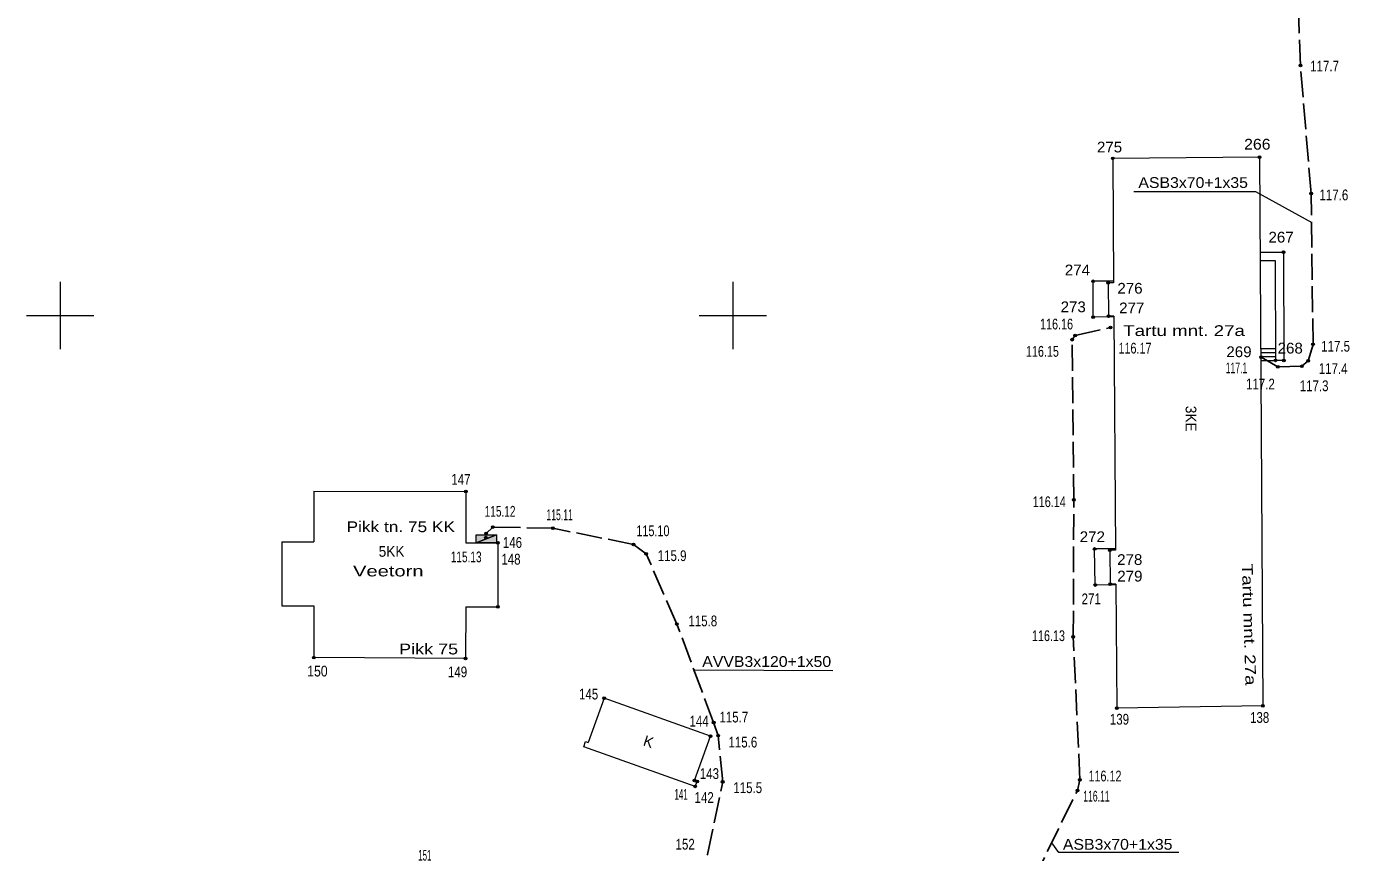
# Model space of a CAD drawing. Extents: x 641497 to 641817, y 6456998 to 6457475.
# Drawn here: x 641547.5 to 641645.8, y 6457310.1 to 6457371.5 of the extents above; entities that cross this region are included whole.
import ezdxf
from ezdxf.enums import TextEntityAlignment as Align

# ---------------------------------------------------------------- set-up
doc = ezdxf.new("R2010")
doc.units = 0
doc.header["$LTSCALE"] = 0.32
doc.header["$PDMODE"] = 32
doc.header["$PDSIZE"] = 0.16
doc.linetypes.add('LONG_DASHED', pattern=[7.5, 6, -1.5])
for name, color, linetype, lineweight in [('1', 7, 'Continuous', 13), ('2', 7, 'Continuous', 13), ('21', 7, 'Continuous', 13), ('27', 7, 'Continuous', 13), ('49', 7, 'Continuous', 13), ('54', 7, 'Continuous', 13), ('57', 7, 'Continuous', 13), ('61', 7, 'Continuous', 13)]:
    doc.layers.add(name, color=color, linetype=linetype, lineweight=lineweight)
doc.layers.add('62', color=7, linetype='Continuous')

msp = doc.modelspace()

# ---------------------------------------------------------------- hatches: boundary and pattern name
at = {"layer": '27'}
for points in [[(641580.93, 6457333.09), (641580.93, 6457333.69), (641582.43, 6457333.69)], [(641580.93, 6457333.09), (641582.43, 6457333.69), (641582.43, 6457333.09)]]:
    msp.add_hatch(color=256, dxfattribs=at).paths.add_polyline_path(points)
at = {"layer": '54'}
for points in [[(641642.29, 6457368.58, 1), (641642.09, 6457368.58, 1)], [(641628.34, 6457361.68, 1), (641628.14, 6457361.68, 1)], [(641639.26, 6457361.76, 1), (641639.06, 6457361.76, 1)], [(641643.09, 6457359.06, 1), (641642.89, 6457359.06, 1)], [(641641.03, 6457354.71, 1), (641640.83, 6457354.71, 1)], [(641626.88, 6457352.54, 1), (641626.68, 6457352.54, 1)], [(641628, 6457352.42, 1), (641627.8, 6457352.42, 1)], [(641626.88, 6457349.88, 1), (641626.68, 6457349.88, 1)], [(641628.04, 6457349.94, 1), (641627.84, 6457349.94, 1)], [(641628.17, 6457349.1, 1), (641627.97, 6457349.1, 1)], [(641625.32, 6457348.2, 1), (641625.12, 6457348.2, 1)], [(641625.54, 6457348.51, 1), (641625.34, 6457348.51, 1)], [(641643.23, 6457347.85, 1), (641643.03, 6457347.85, 1)], [(641639.38, 6457346.89, 1), (641639.18, 6457346.89, 1)], [(641640.45, 6457346.66, 1), (641640.25, 6457346.66, 1)], [(641641.07, 6457346.65, 1), (641640.87, 6457346.65, 1)], [(641642.88, 6457346.62, 1), (641642.68, 6457346.62, 1)], [(641640.62, 6457346.18, 1), (641640.42, 6457346.18, 1)], [(641642.39, 6457346.22, 1), (641642.19, 6457346.22, 1)], [(641580.26, 6457336.91, 1), (641580.06, 6457336.91, 1)], [(641625.45, 6457336.29, 1), (641625.25, 6457336.29, 1)], [(641625.45, 6457336.29, 1), (641625.25, 6457336.29, 1)], [(641582.26, 6457334.27, 1), (641582.06, 6457334.27, 1)], [(641586.72, 6457334.18, 1), (641586.52, 6457334.18, 1)], [(641581.75, 6457333.48, 1), (641581.55, 6457333.48, 1)], [(641581.76, 6457333.8, 1), (641581.56, 6457333.8, 1)], [(641582.63, 6457333.1, 1), (641582.43, 6457333.1, 1)], [(641592.72, 6457332.98, 1), (641592.52, 6457332.98, 1)], [(641593.67, 6457332.27, 1), (641593.47, 6457332.27, 1)], [(641627, 6457332.64, 1), (641626.8, 6457332.64, 1)], [(641628.13, 6457332.54, 1), (641627.93, 6457332.54, 1)], [(641627.05, 6457329.96, 1), (641626.85, 6457329.96, 1)], [(641628.16, 6457330.02, 1), (641627.96, 6457330.02, 1)], [(641582.64, 6457328.34, 1), (641582.44, 6457328.34, 1)], [(641595.94, 6457327.06, 1), (641595.74, 6457327.06, 1)], [(641625.41, 6457326.11, 1), (641625.21, 6457326.11, 1)], [(641568.96, 6457324.56, 1), (641568.76, 6457324.56, 1)], [(641580.24, 6457324.5, 1), (641580.04, 6457324.5, 1)], [(641590.53, 6457321.55, 1), (641590.33, 6457321.55, 1)], [(641628.64, 6457320.8, 1), (641628.44, 6457320.8, 1)], [(641639.49, 6457320.98, 1), (641639.29, 6457320.98, 1)], [(641598.68, 6457319.73, 1), (641598.48, 6457319.73, 1)], [(641598.44, 6457318.73, 1), (641598.24, 6457318.73, 1)], [(641599.01, 6457318.76, 1), (641598.81, 6457318.76, 1)], [(641597.26, 6457315.43, 1), (641597.06, 6457315.43, 1)], [(641597.45, 6457315.36, 1), (641597.25, 6457315.36, 1)], [(641599.35, 6457315.32, 1), (641599.15, 6457315.32, 1)], [(641625.9, 6457315.48, 1), (641625.7, 6457315.48, 1)], [(641597.31, 6457314.99, 1), (641597.11, 6457314.99, 1)], [(641625.72, 6457314.69, 1), (641625.52, 6457314.69, 1)]]:
    msp.add_hatch(color=256, dxfattribs=at).paths.add_polyline_path(points)

# ---------------------------------------------------------------- linework, layer by layer
at = {"layer": '1'}
for p, q in [((641639.16, 6457361.76), (641639.39, 6457320.98)), ((641627.9, 6457352.42), (641627.94, 6457349.94)), ((641628.31, 6457352.42), (641627.9, 6457352.42)), ((641628.33, 6457349.94), (641627.94, 6457349.94)), ((641628.33, 6457349.94), (641628.46, 6457332.54)), ((641568.87, 6457336.93), (641568.86, 6457333.16)), ((641568.87, 6457336.93), (641580.16, 6457336.91)), ((641580.16, 6457336.91), (641580.15, 6457333.1)), ((641566.47, 6457333.16), (641566.48, 6457328.4)), ((641566.47, 6457333.16), (641568.86, 6457333.16)), ((641580.15, 6457333.1), (641582.53, 6457333.1)), ((641582.53, 6457333.1), (641582.54, 6457328.34)), ((641628.03, 6457332.54), (641628.06, 6457330.02)), ((641628.45, 6457332.54), (641628.03, 6457332.54)), ((641628.47, 6457330.02), (641628.06, 6457330.02)), ((641628.47, 6457330.02), (641628.54, 6457320.8)), ((641566.48, 6457328.4), (641568.87, 6457328.4)), ((641568.87, 6457328.4), (641568.86, 6457324.56)), ((641580.15, 6457328.34), (641580.14, 6457324.5)), ((641580.15, 6457328.34), (641582.54, 6457328.34)), ((641580.14, 6457324.5), (641568.86, 6457324.56)), ((641590.43, 6457321.55), (641589.25, 6457318.25)), ((641639.39, 6457320.98), (641628.54, 6457320.8)), ((641589.06, 6457318.32), (641589.25, 6457318.25))]:
    msp.add_line(p, q, dxfattribs=at)
for points in [[(641639.16, 6457361.76), (641628.24, 6457361.68), (641628.31, 6457352.42)], [(641597.21, 6457314.99), (641597.35, 6457315.36), (641597.16, 6457315.43), (641598.34, 6457318.73), (641590.43, 6457321.55)], [(641597.21, 6457314.99), (641588.92, 6457317.94), (641589.06, 6457318.32)]]:
    msp.add_lwpolyline(points, dxfattribs=at)
at = {"layer": '2'}
for p, q in [((641639.2, 6457354.7), (641640.93, 6457354.71)), ((641628.31, 6457352.55), (641626.78, 6457352.54)), ((641626.78, 6457349.88), (641626.78, 6457352.54)), ((641628.33, 6457349.89), (641626.78, 6457349.88)), ((641639.24, 6457347.54), (641640.34, 6457347.55)), ((641639.24, 6457347.24), (641640.34, 6457347.25)), ((641639.24, 6457346.94), (641640.34, 6457346.95)), ((641639.25, 6457346.65), (641640.35, 6457346.66)), ((641628.45, 6457332.65), (641626.9, 6457332.64)), ((641626.95, 6457329.96), (641626.9, 6457332.64)), ((641628.47, 6457329.97), (641626.95, 6457329.96))]:
    msp.add_line(p, q, dxfattribs=at)
for points in [[(641640.93, 6457354.71), (641640.97, 6457346.65), (641640.35, 6457346.66)], [(641639.2, 6457354.08), (641640.31, 6457354.09), (641640.35, 6457346.66)]]:
    msp.add_lwpolyline(points, dxfattribs=at)
at = {"layer": '21'}
msp.add_line((641607.44, 6457323.59), (641597.17, 6457323.62), dxfattribs=at)
at = {"layer": '21', "linetype": 'LONG_DASHED', "lineweight": 25}
for points in [[(641639.28, 6457346.89), (641640.52, 6457346.18), (641642.29, 6457346.22), (641642.78, 6457346.62), (641643.13, 6457347.85), (641642.99, 6457359.06), (641642.19, 6457368.58), (641641.9, 6457376.98), (641642.04, 6457387.18), (641641.67, 6457387.99), (641641.23, 6457391.72), (641641.46, 6457392.64), (641641.51, 6457393.93), (641641.62, 6457395.75), (641641.52, 6457397.55), (641638.79, 6457399.39)], [(641607.83, 6457268.75), (641609.38, 6457269.53), (641610, 6457270.84), (641610.37, 6457272.57), (641610.59, 6457279.89), (641611.39, 6457287.7), (641611.96, 6457288.79), (641616.11, 6457297.71), (641622.08, 6457307.52), (641622.32, 6457307.99), (641625.62, 6457314.69), (641625.8, 6457315.48), (641625.31, 6457326.11), (641625.35, 6457336.29), (641625.22, 6457348.2), (641625.44, 6457348.51), (641628.07, 6457349.1)], [(641594.98, 6457302.18), (641597.27, 6457302.31), (641597.56, 6457302.7), (641598.11, 6457309.93), (641599.25, 6457315.32), (641598.91, 6457318.76), (641598.58, 6457319.73), (641595.84, 6457327.06), (641593.57, 6457332.27), (641592.62, 6457332.98), (641586.62, 6457334.18), (641582.16, 6457334.27), (641581.66, 6457333.8)]]:
    msp.add_lwpolyline(points, dxfattribs=at)
at = {"layer": '21'}
for points in [[(641643.06, 6457356.88), (641638.89, 6457359.19), (641629.82, 6457359.19)], [(641633.16, 6457310.08), (641624.23, 6457310.08), (641623.71, 6457310.78)]]:
    msp.add_lwpolyline(points, dxfattribs=at)
at = {"layer": '27'}
for points in [[(641580.93, 6457333.09), (641580.93, 6457333.69), (641582.43, 6457333.69)], [(641580.93, 6457333.09), (641582.43, 6457333.69), (641582.43, 6457333.09)]]:
    msp.add_lwpolyline(points, close=True, dxfattribs=at)
at = {"layer": '54'}
for centre in [(641642.19, 6457368.58), (641628.24, 6457361.68), (641639.16, 6457361.76), (641642.99, 6457359.06), (641640.93, 6457354.71), (641626.78, 6457352.54), (641627.9, 6457352.42), (641626.78, 6457349.88), (641627.94, 6457349.94), (641628.07, 6457349.1), (641625.22, 6457348.2), (641625.44, 6457348.51), (641643.13, 6457347.85), (641639.28, 6457346.89), (641640.35, 6457346.66), (641640.97, 6457346.65), (641642.78, 6457346.62), (641640.52, 6457346.18), (641642.29, 6457346.22), (641580.16, 6457336.91), (641625.35, 6457336.29), (641625.35, 6457336.29), (641582.16, 6457334.27), (641586.62, 6457334.18), (641581.65, 6457333.48), (641581.66, 6457333.8), (641582.53, 6457333.1), (641592.62, 6457332.98), (641593.57, 6457332.27), (641626.9, 6457332.64), (641628.03, 6457332.54), (641626.95, 6457329.96), (641628.06, 6457330.02), (641582.54, 6457328.34), (641595.84, 6457327.06), (641625.31, 6457326.11), (641568.86, 6457324.56), (641580.14, 6457324.5), (641590.43, 6457321.55), (641628.54, 6457320.8), (641639.39, 6457320.98), (641598.58, 6457319.73), (641598.34, 6457318.73), (641598.91, 6457318.76), (641597.16, 6457315.43), (641597.35, 6457315.36), (641599.25, 6457315.32), (641625.8, 6457315.48), (641597.21, 6457314.99), (641625.62, 6457314.69)]:
    msp.add_circle(centre, 0.1, dxfattribs=at)
for p in [(641642.19, 6457368.58), (641628.24, 6457361.68), (641639.16, 6457361.76), (641642.99, 6457359.06), (641640.93, 6457354.71), (641626.78, 6457352.54), (641627.9, 6457352.42), (641626.78, 6457349.88), (641627.94, 6457349.94), (641628.07, 6457349.1), (641625.22, 6457348.2), (641625.44, 6457348.51), (641643.13, 6457347.85), (641639.28, 6457346.89), (641640.35, 6457346.66), (641640.97, 6457346.65), (641640.52, 6457346.18), (641642.29, 6457346.22), (641642.78, 6457346.62), (641580.16, 6457336.91), (641625.35, 6457336.29), (641582.16, 6457334.27), (641586.62, 6457334.18), (641581.65, 6457333.48), (641581.66, 6457333.8), (641582.53, 6457333.1), (641592.62, 6457332.98), (641593.57, 6457332.27), (641626.9, 6457332.64), (641628.03, 6457332.54), (641626.95, 6457329.96), (641628.06, 6457330.02), (641582.54, 6457328.34), (641595.84, 6457327.06), (641625.31, 6457326.11), (641568.86, 6457324.56), (641580.14, 6457324.5), (641590.43, 6457321.55), (641628.54, 6457320.8), (641639.39, 6457320.98), (641598.58, 6457319.73), (641598.34, 6457318.73), (641598.91, 6457318.76), (641597.16, 6457315.43), (641597.35, 6457315.36), (641599.25, 6457315.32), (641625.8, 6457315.48), (641597.21, 6457314.99), (641625.62, 6457314.69)]:
    msp.add_point(p, dxfattribs=at)
at = {"layer": '61'}
for p, q in [((641550, 6457352.5), (641550, 6457347.5)), ((641600, 6457352.5), (641600, 6457347.5)), ((641547.5, 6457350), (641552.5, 6457350)), ((641597.5, 6457350), (641602.5, 6457350))]:
    msp.add_line(p, q, dxfattribs=at)

# ---------------------------------------------------------------- texts
at = {"layer": '21', "width": 1.1}
for s, p in [('ASB3x70+1x35', (641630.15, 6457359.48)), ('AVVB3x120+1x50', (641597.73, 6457323.87)), ('ASB3x70+1x35', (641624.54, 6457310.28))]:
    msp.add_text(s, height=0.8, dxfattribs=at).set_placement(p)
at = {"layer": '49'}
for s, width, p in [('117.7', 0.8, (641642.92, 6457368.14)), ('117.6', 0.8, (641643.61, 6457358.56)), ('116.16', 0.75, (641622.84, 6457348.96)), ('116.15', 0.75, (641621.79, 6457346.93)), ('116.17', 0.75, (641628.67, 6457347.17)), ('117.5', 0.8, (641643.74, 6457347.31)), ('117.1', 0.6, (641636.64, 6457345.7)), ('117.4', 0.8, (641643.56, 6457345.65)), ('117.2', 0.8, (641638.15, 6457344.5)), ('117.3', 0.8, (641642.14, 6457344.37)), ('116.14', 0.75, (641622.3, 6457335.75)), ('115.12', 0.7, (641581.56, 6457335.04)), ('115.11', 0.6, (641586.15, 6457334.78)), ('115.10', 0.75, (641592.84, 6457333.59)), ('115.13', 0.7, (641579.04, 6457331.65)), ('115.9', 0.8, (641594.42, 6457331.74)), ('115.8', 0.8, (641596.7, 6457326.89)), ('116.13', 0.75, (641622.24, 6457325.79)), ('115.7', 0.8, (641599.01, 6457319.74)), ('115.6', 0.8, (641599.68, 6457317.88)), ('115.5', 0.8, (641600.04, 6457314.49)), ('116.12', 0.75, (641626.44, 6457315.36)), ('116.11', 0.6, (641626.05, 6457313.86))]:
    msp.add_text(s, height=0.8, dxfattribs=dict(at, width=width)).set_placement(p)
at = {"layer": '57'}
for s, width, p in [('Tartu mnt. 27a', 1.3, (641633.545, 6457348.47)), ('Pikk tn. 75 KK', 1.2, (641575.325, 6457333.89)), ('5KK', 0.95, (641574.64, 6457332.06)), ('Veetorn', 1.4, (641574.395, 6457330.6)), ('Pikk 75', 1.25, (641577.39, 6457324.8))]:
    msp.add_text(s, height=0.8, dxfattribs=dict(at, width=width)).set_placement(p, align=Align.CENTER)
for s, rotation, width, p in [('3KE', 270, 0.95, (641633.66, 6457342.32)), ('Tartu mnt. 27a', 271.708, 1.3, (641637.9792, 6457327.0069))]:
    msp.add_text(s, height=0.8, rotation=rotation, dxfattribs=dict(at, width=width)).set_placement(p, align=Align.CENTER)
msp.add_text('K', height=0.8, rotation=342.181, dxfattribs=at).set_placement((641593.6176, 6457317.9315), align=Align.CENTER)
at = {"layer": '62'}
for s, width, p in [('275', 1.05, (641627.07, 6457362.12)), ('266', 1.1, (641638.01, 6457362.33)), ('267', 1.05, (641639.82, 6457355.42)), ('274', 1.05, (641624.68, 6457352.98)), ('276', 1.05, (641628.59, 6457351.62)), ('273', 1.05, (641624.37, 6457350.24)), ('277', 1.05, (641628.72, 6457350.16)), ('269', 1.05, (641636.69, 6457346.9)), ('268', 1.05, (641640.5, 6457347.17)), ('147', 0.8, (641579.08, 6457337.41)), ('272', 1.05, (641625.79, 6457333.15)), ('146', 0.8, (641582.91, 6457332.72)), ('148', 0.8, (641582.8, 6457331.48)), ('278', 1.05, (641628.57, 6457331.45)), ('279', 1.05, (641628.58, 6457330.22)), ('271', 0.8, (641625.93, 6457328.53)), ('150', 0.85, (641568.37, 6457323.16)), ('149', 0.8, (641578.83, 6457323.1)), ('145', 0.8, (641588.57, 6457321.45)), ('144', 0.8, (641596.78, 6457319.44)), ('139', 0.8, (641628.03, 6457319.58)), ('138', 0.8, (641638.45, 6457319.71)), ('143', 0.8, (641597.55, 6457315.54)), ('141', 0.55, (641595.67, 6457314)), ('142', 0.8, (641597.16, 6457313.76)), ('152', 0.8, (641595.75, 6457310.29)), ('151', 0.55, (641576.62, 6457309.47))]:
    msp.add_text(s, height=0.8, dxfattribs=dict(at, width=width)).set_placement(p)

doc.saveas('drawing.dxf')
